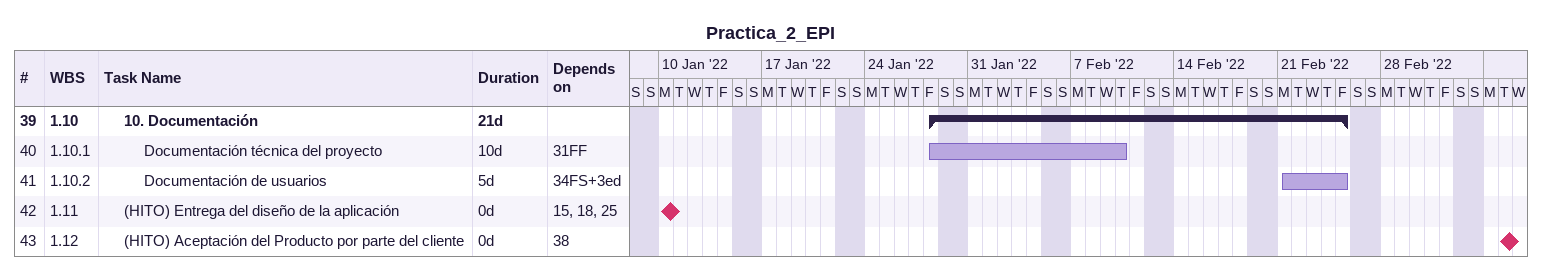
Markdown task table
Practica_2_EPI

| ID | WBS | Task | Duration | Start | Finish | Predecessors |
|---|---|---|---|---|---|---|
| 39 | 1.10 | **10. Documentación** | 21d | 2022-01-28 | 2022-02-25 |  |
| 40 | 1.10.1 | Documentación técnica del proyecto | 10d | 2022-01-28 | 2022-02-10 | 31FF |
| 41 | 1.10.2 | Documentación de usuarios | 5d | 2022-02-21 | 2022-02-25 | 34FS+3ed |
| 42 | 1.11 | (HITO) Entrega del diseño de la aplicación | 0d | 2022-01-10 | 2022-01-10 | 15, 18, 25 |
| 43 | 1.12 | (HITO) Aceptación del Producto por parte del cliente | 0d | 2022-03-08 | 2022-03-08 | 38 |
